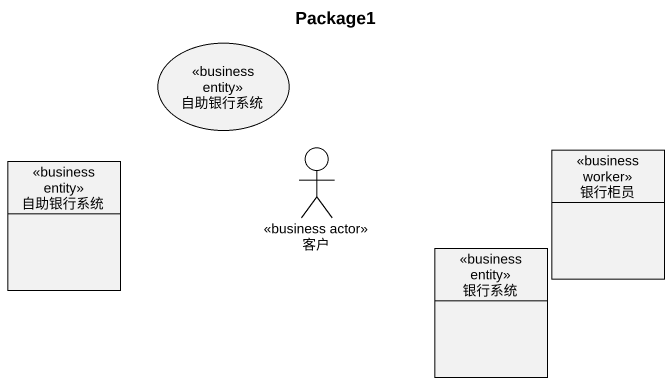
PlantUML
@startuml
title Package1
allowmixing
hide circle
hide empty members
usecase 自助银行系统 <<business entity>>
class "自助银行系统" as 自助银行系统_2 <<business entity>>
actor 客户 <<business actor>>
class 银行柜员 <<business worker>>
class 银行系统 <<business entity>>
@enduml
